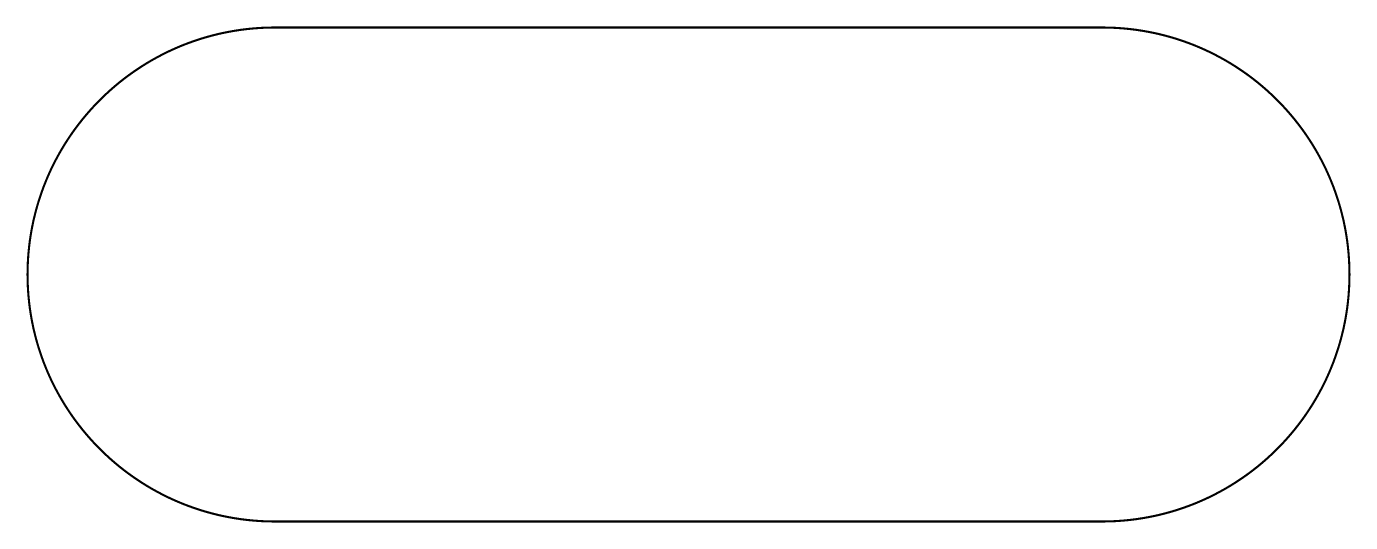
# Model space of a CAD drawing. Extents: x 0.04 to 6.36, y 0.05 to 2.42.
import ezdxf

# ---------------------------------------------------------------- set-up
doc = ezdxf.new("R2010")
doc.units = 0
doc.header["$LTSCALE"] = 0.166667
doc.layers.add('FOREGROUND', color=7, linetype='CONTINUOUS')

msp = doc.modelspace()

# ---------------------------------------------------------------- linework, layer by layer
at = {"layer": 'FOREGROUND', "linetype": 'CONTINUOUS', "const_width": 0.01}
msp.add_lwpolyline([(5.178333, 0.05), (5.211929, 0.050495), (5.245292, 0.051918), (5.278408, 0.054257), (5.311267, 0.057498), (5.343854, 0.061631), (5.376159, 0.066642), (5.408168, 0.072519), (5.43987, 0.07925), (5.471251, 0.086822), (5.5023, 0.095222), (5.533003, 0.10444), (5.563349, 0.114461), (5.593326, 0.125273), (5.62292, 0.136865), (5.652119, 0.149224), (5.680911, 0.162337), (5.709284, 0.176191), (5.737225, 0.190776), (5.764722, 0.206078), (5.791762, 0.222084), (5.818333, 0.238783), (5.844422, 0.256161), (5.870018, 0.274208), (5.895107, 0.292909), (5.919678, 0.312253), (5.943717, 0.332227), (5.967213, 0.35282), (5.990153, 0.374018), (6.012525, 0.395809), (6.034316, 0.41818), (6.055514, 0.44112), (6.076106, 0.464616), (6.09608, 0.488656), (6.115424, 0.513226), (6.134126, 0.538316), (6.152172, 0.563911), (6.169551, 0.590001), (6.186249, 0.616572), (6.202256, 0.643612), (6.217557, 0.671108), (6.232142, 0.699049), (6.245997, 0.727422), (6.25911, 0.756214), (6.271468, 0.785414), (6.28306, 0.815008), (6.293873, 0.844984), (6.303894, 0.87533), (6.313111, 0.906034), (6.321512, 0.937082), (6.329083, 0.968463), (6.335814, 1.000165), (6.341691, 1.032174), (6.346702, 1.064479), (6.350835, 1.097067), (6.354077, 1.129925), (6.356415, 1.163042), (6.357838, 1.196404), (6.358333, 1.23), (6.358333, 1.23), (6.357838, 1.2636), (6.356415, 1.296967), (6.354076, 1.330088), (6.350833, 1.36295), (6.346699, 1.395542), (6.341687, 1.427851), (6.335809, 1.459864), (6.329076, 1.491569), (6.321503, 1.522954), (6.3131, 1.554006), (6.303881, 1.584712), (6.293857, 1.615062), (6.283042, 1.645041), (6.271448, 1.674638), (6.259086, 1.70384), (6.24597, 1.732635), (6.232112, 1.76101), (6.217524, 1.788954), (6.202219, 1.816453), (6.186209, 1.843495), (6.169507, 1.870067), (6.152124, 1.896159), (6.134074, 1.921756), (6.115369, 1.946846), (6.096021, 1.971418), (6.076042, 1.995459), (6.055445, 2.018956), (6.034243, 2.041896), (6.012447, 2.064269), (5.990071, 2.08606), (5.967126, 2.107258), (5.943626, 2.12785), (5.919581, 2.147825), (5.895006, 2.167168), (5.869912, 2.185869), (5.844311, 2.203914), (5.818217, 2.221292), (5.791641, 2.23799), (5.764596, 2.253995), (5.737094, 2.269295), (5.709148, 2.283877), (5.680771, 2.29773), (5.651973, 2.310841), (5.622769, 2.323197), (5.59317, 2.334786), (5.563188, 2.345595), (5.532837, 2.355613), (5.502129, 2.364827), (5.471075, 2.373223), (5.439689, 2.380791), (5.407982, 2.387518), (5.375968, 2.39339), (5.343659, 2.398397), (5.311066, 2.402524), (5.278203, 2.405761), (5.245082, 2.408094), (5.211715, 2.409511), (5.178115, 2.41), (1.229781, 2.41), (1.19619, 2.409499), (1.162832, 2.40807), (1.12972, 2.405726), (1.096866, 2.402479), (1.064283, 2.398341), (1.031983, 2.393325), (0.999979, 2.387444), (0.968282, 2.380709), (0.936906, 2.373133), (0.905862, 2.364728), (0.875164, 2.355508), (0.844823, 2.345484), (0.814852, 2.334668), (0.785263, 2.323073), (0.756068, 2.310712), (0.727281, 2.297597), (0.698913, 2.28374), (0.670977, 2.269154), (0.643486, 2.25385), (0.616451, 2.237843), (0.589885, 2.221143), (0.5638, 2.203763), (0.53821, 2.185716), (0.513126, 2.167014), (0.48856, 2.147669), (0.464525, 2.127695), (0.441034, 2.107102), (0.418099, 2.085905), (0.395731, 2.064114), (0.373945, 2.041743), (0.352751, 2.018804), (0.332163, 1.995309), (0.312193, 1.97127), (0.292853, 1.946701), (0.274156, 1.921613), (0.256114, 1.896019), (0.238739, 1.869931), (0.222044, 1.843362), (0.206041, 1.816324), (0.190743, 1.78883), (0.176162, 1.760891), (0.16231, 1.732521), (0.1492, 1.703731), (0.136844, 1.674535), (0.125255, 1.644944), (0.114445, 1.61497), (0.104426, 1.584628), (0.095212, 1.553927), (0.086813, 1.522882), (0.079243, 1.491504), (0.072514, 1.459807), (0.066638, 1.427801), (0.061628, 1.3955), (0.057497, 1.362916), (0.054256, 1.330062), (0.051918, 1.29695), (0.050495, 1.263591), (0.05, 1.23), (0.05, 1.23), (0.050495, 1.196404), (0.051918, 1.163042), (0.054257, 1.129925), (0.057498, 1.097067), (0.061631, 1.064479), (0.066642, 1.032174), (0.072519, 1.000165), (0.07925, 0.968463), (0.086822, 0.937082), (0.095222, 0.906034), (0.10444, 0.87533), (0.114461, 0.844984), (0.125273, 0.815008), (0.136865, 0.785414), (0.149224, 0.756214), (0.162337, 0.727422), (0.176191, 0.699049), (0.190776, 0.671108), (0.206078, 0.643612), (0.222084, 0.616572), (0.238783, 0.590001), (0.256161, 0.563911), (0.274208, 0.538316), (0.292909, 0.513226), (0.312253, 0.488656), (0.332227, 0.464616), (0.35282, 0.44112), (0.374018, 0.41818), (0.395809, 0.395809), (0.41818, 0.374018), (0.44112, 0.35282), (0.464616, 0.332227), (0.488656, 0.312253), (0.513226, 0.292909), (0.538316, 0.274208), (0.563911, 0.256161), (0.590001, 0.238783), (0.616572, 0.222084), (0.643612, 0.206078), (0.671108, 0.190776), (0.699049, 0.176191), (0.727422, 0.162337), (0.756214, 0.149224), (0.785414, 0.136865), (0.815008, 0.125273), (0.844984, 0.114461), (0.87533, 0.10444), (0.906034, 0.095222), (0.937082, 0.086822), (0.968463, 0.07925), (1.000165, 0.072519), (1.032174, 0.066642), (1.064479, 0.061631), (1.097067, 0.057498), (1.129925, 0.054257), (1.163042, 0.051918), (1.196404, 0.050495), (1.23, 0.05)], close=True, dxfattribs=at)

doc.saveas('drawing.dxf')
